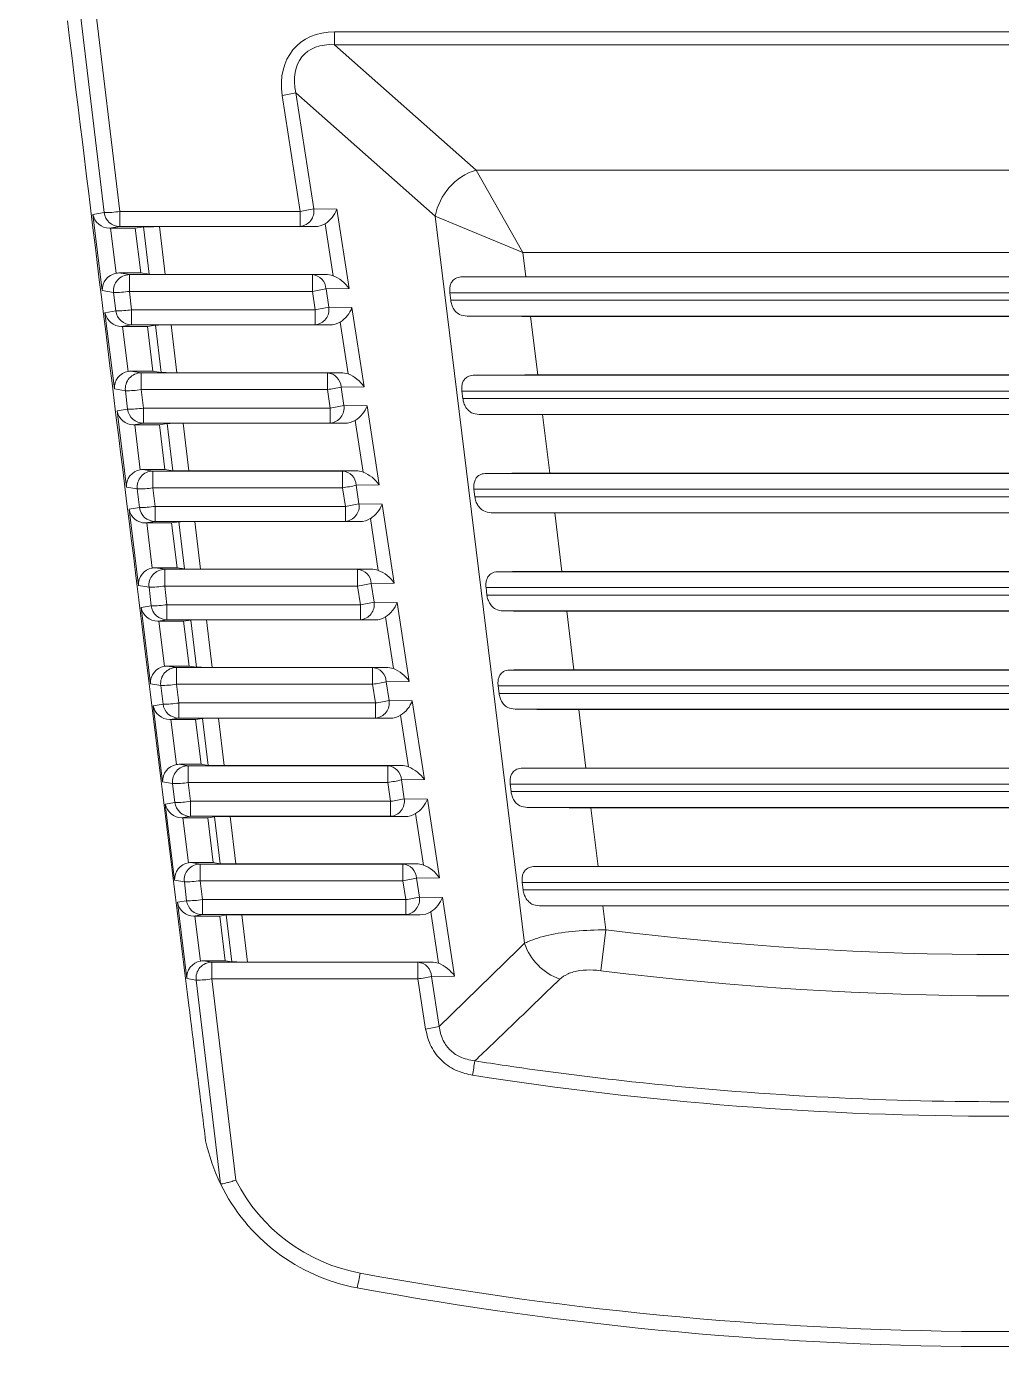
# Model space of a CAD drawing. Extents: x 12.1 to 108.7, y 1 to 80.4.
# Drawn here: x 101.853 to 102.468, y 27.559 to 28.391 of the extents above; entities that cross this region are included whole.
import ezdxf

# ---------------------------------------------------------------- set-up
doc = ezdxf.new("R2010")
doc.units = 0
doc.header["$MEASUREMENT"] = 0
doc.linetypes.add('SLD-Solid', pattern=[0])
doc.layers.add('OBJECT', color=7, linetype='CONTINUOUS')

msp = doc.modelspace()

# ---------------------------------------------------------------- linework, layer by layer
at = {"layer": 'OBJECT', "linetype": 'SLD-Solid', "lineweight": 15}
for p, q in [((101.85282, 28.6826), (101.90184, 28.27406)), ((101.91175, 28.27475), (101.8627, 28.68355)), ((102.04734, 28.38805), (102.88927, 28.38805)), ((102.04734, 28.38805), (102.04734, 28.37992)), ((102.88927, 28.37992), (102.04734, 28.37992)), ((102.13668, 28.30087), (102.04734, 28.37992)), ((102.01433, 28.34797), (102.02557, 28.27475)), ((102.03417, 28.27633), (102.02293, 28.34955)), ((102.02293, 28.34955), (102.11089, 28.27173)), ((102.13668, 28.30087), (102.79992, 28.30087)), ((102.16605, 28.24891), (102.13668, 28.30087)), ((101.89481, 28.27287), (101.90184, 28.27406)), ((101.90071, 28.2248), (101.89481, 28.27287)), ((101.91175, 28.27475), (102.02557, 28.27475)), ((101.91175, 28.27475), (101.91175, 28.26528)), ((102.02557, 28.27475), (102.02557, 28.26528)), ((102.03417, 28.27633), (102.04876, 28.27611)), ((102.04876, 28.27611), (102.05644, 28.22613)), ((102.11089, 28.27173), (102.16722, 27.81298)), ((102.11089, 28.27173), (102.16605, 28.24891)), ((101.91175, 28.26528), (101.90523, 28.26418)), ((101.90594, 28.26418), (101.90523, 28.26418)), ((101.90594, 28.26418), (101.92157, 28.26418)), ((101.90594, 28.26418), (101.90943, 28.23578)), ((102.02557, 28.26528), (101.91175, 28.26528)), ((101.92679, 28.26506), (101.92157, 28.26418)), ((101.92157, 28.26418), (101.92504, 28.23593)), ((101.93039, 28.23506), (101.92679, 28.26506)), ((102.03469, 28.26514), (101.93677, 28.26514)), ((101.93677, 28.26514), (101.94039, 28.23498)), ((102.03469, 28.26514), (102.02557, 28.26528)), ((102.04636, 28.23416), (102.04133, 28.26699)), ((102.16793, 28.23355), (102.16605, 28.24891)), ((102.77056, 28.24891), (102.16605, 28.24891)), ((101.92504, 28.23593), (101.91116, 28.23593)), ((101.91116, 28.23593), (101.9178, 28.23485)), ((101.9178, 28.23485), (101.9178, 28.22432)), ((101.9178, 28.23485), (102.03331, 28.23485)), ((101.92504, 28.23593), (101.93039, 28.23506)), ((101.94039, 28.23498), (102.04177, 28.23498)), ((102.03331, 28.23485), (102.04177, 28.23498)), ((102.03331, 28.22432), (102.03331, 28.23485)), ((102.12786, 28.23342), (102.80874, 28.23342)), ((102.76867, 28.23355), (102.16793, 28.23355)), ((101.90789, 28.22363), (101.90071, 28.2248)), ((101.90929, 28.21203), (101.90789, 28.22363)), ((102.03331, 28.22432), (101.9178, 28.22432)), ((101.9178, 28.22432), (101.9192, 28.21272)), ((102.03509, 28.21272), (102.03331, 28.22432)), ((102.05644, 28.22613), (102.04191, 28.22591)), ((102.04191, 28.22591), (102.04369, 28.2143)), ((102.12008, 28.22342), (102.12066, 28.21868)), ((102.81653, 28.22342), (102.12008, 28.22342)), ((101.90242, 28.21087), (101.90929, 28.21203)), ((101.9192, 28.21272), (102.03509, 28.21272)), ((101.9192, 28.21272), (101.9192, 28.20325)), ((102.03509, 28.20325), (102.03509, 28.21272)), ((102.04369, 28.2143), (102.05829, 28.21409)), ((102.05829, 28.21409), (102.06595, 28.16415)), ((102.12066, 28.21868), (102.81595, 28.21868)), ((101.90833, 28.1628), (101.90242, 28.21087)), ((101.9192, 28.20325), (101.91285, 28.20218)), ((102.03509, 28.20325), (101.9192, 28.20325)), ((101.93423, 28.20303), (101.92918, 28.20218)), ((101.93782, 28.17309), (101.93423, 28.20303)), ((102.04421, 28.20311), (101.94422, 28.20311)), ((101.94422, 28.20311), (101.94783, 28.17301)), ((102.04421, 28.20311), (102.03509, 28.20325)), ((102.05588, 28.17219), (102.05085, 28.20496)), ((102.8057, 28.20868), (102.1309, 28.20868)), ((102.171, 28.20855), (102.7656, 28.20855)), ((102.17554, 28.17155), (102.171, 28.20855)), ((101.91355, 28.20218), (101.91285, 28.20218)), ((101.91355, 28.20218), (101.92918, 28.20218)), ((101.91355, 28.20218), (101.91704, 28.17378)), ((101.92918, 28.20218), (101.93265, 28.17393)), ((101.93265, 28.17393), (101.91877, 28.17393)), ((101.91877, 28.17393), (101.92524, 28.17288)), ((101.92524, 28.17288), (101.92524, 28.16235)), ((101.92524, 28.17288), (102.04283, 28.17288)), ((101.93265, 28.17393), (101.93782, 28.17309)), ((101.94783, 28.17301), (102.05129, 28.17301)), ((102.04283, 28.17288), (102.05129, 28.17301)), ((102.04283, 28.16235), (102.04283, 28.17288)), ((102.13548, 28.17142), (102.80113, 28.17142)), ((102.76106, 28.17155), (102.17554, 28.17155)), ((101.91533, 28.16166), (101.90833, 28.1628)), ((101.91673, 28.15), (101.91533, 28.16166)), ((102.04283, 28.16235), (101.92524, 28.16235)), ((101.92524, 28.16235), (101.92664, 28.15069)), ((102.04461, 28.15069), (102.04283, 28.16235)), ((102.06595, 28.16415), (102.05142, 28.16394)), ((102.05142, 28.16394), (102.05321, 28.15228)), ((102.12769, 28.16142), (102.12827, 28.15668)), ((102.80892, 28.16142), (102.12769, 28.16142)), ((102.12827, 28.15668), (102.80833, 28.15668)), ((101.91004, 28.14887), (101.91673, 28.15)), ((101.91594, 28.1008), (101.91004, 28.14887)), ((101.92664, 28.15069), (102.04461, 28.15069)), ((101.92664, 28.15069), (101.92664, 28.14122)), ((102.04461, 28.14122), (102.04461, 28.15069)), ((102.05321, 28.15228), (102.06781, 28.15206)), ((102.06781, 28.15206), (102.07546, 28.10218)), ((102.79809, 28.14668), (102.13851, 28.14668)), ((102.17861, 28.14655), (102.75799, 28.14655)), ((102.18316, 28.10955), (102.17861, 28.14655)), ((101.92664, 28.14122), (101.92046, 28.14018)), ((101.92116, 28.14018), (101.92046, 28.14018)), ((101.92116, 28.14018), (101.93679, 28.14018)), ((101.92116, 28.14018), (101.92465, 28.11178)), ((102.04461, 28.14122), (101.92664, 28.14122)), ((101.94167, 28.141), (101.93679, 28.14018)), ((101.93679, 28.14018), (101.94026, 28.11193)), ((101.94526, 28.11112), (101.94167, 28.141)), ((102.05373, 28.14108), (101.95166, 28.14108)), ((101.95166, 28.14108), (101.95527, 28.11104)), ((102.05373, 28.14108), (102.04461, 28.14122)), ((102.06539, 28.11022), (102.06037, 28.14293)), ((101.94026, 28.11193), (101.92638, 28.11193)), ((101.92638, 28.11193), (101.93268, 28.11091)), ((101.94026, 28.11193), (101.94526, 28.11112)), ((101.93268, 28.11091), (101.93268, 28.10038)), ((101.93268, 28.11091), (102.05234, 28.11091)), ((101.95527, 28.11104), (102.0608, 28.11104)), ((102.05234, 28.11091), (102.0608, 28.11104)), ((102.05234, 28.10038), (102.05234, 28.11091)), ((102.14309, 28.10942), (102.79351, 28.10942)), ((102.75345, 28.10955), (102.18316, 28.10955)), ((101.92277, 28.09969), (101.91594, 28.1008)), ((101.92417, 28.08798), (101.92277, 28.09969)), ((102.05234, 28.10038), (101.93268, 28.10038)), ((101.93268, 28.10038), (101.93408, 28.08866)), ((102.05414, 28.08866), (102.05234, 28.10038)), ((102.07546, 28.10218), (102.06093, 28.10196)), ((102.06093, 28.10196), (102.06273, 28.09025)), ((102.1353, 28.09942), (102.13588, 28.09468)), ((102.8013, 28.09942), (102.1353, 28.09942)), ((102.13588, 28.09468), (102.80072, 28.09468)), ((101.91765, 28.08687), (101.92417, 28.08798)), ((101.92355, 28.0388), (101.91765, 28.08687)), ((101.93408, 28.08866), (102.05414, 28.08866)), ((101.93408, 28.08866), (101.93408, 28.07919)), ((102.05414, 28.07919), (102.05414, 28.08866)), ((102.06273, 28.09025), (102.07733, 28.09003)), ((102.07733, 28.09003), (102.08497, 28.04021)), ((101.93408, 28.07919), (101.92807, 28.07818)), ((101.92878, 28.07818), (101.92807, 28.07818)), ((101.92878, 28.07818), (101.9444, 28.07818)), ((101.92878, 28.07818), (101.93226, 28.04978)), ((102.05414, 28.07919), (101.93408, 28.07919)), ((101.94912, 28.07897), (101.9444, 28.07818)), ((101.9444, 28.07818), (101.94787, 28.04993)), ((101.9527, 28.04915), (101.94912, 28.07897)), ((102.06325, 28.07906), (101.9591, 28.07906)), ((101.9591, 28.07906), (101.9627, 28.04906)), ((102.06325, 28.07906), (102.05414, 28.07919)), ((102.0749, 28.04825), (102.06989, 28.08091)), ((102.79048, 28.08468), (102.14613, 28.08468)), ((102.18623, 28.08455), (102.75038, 28.08455)), ((102.19077, 28.04755), (102.18623, 28.08455)), ((101.94787, 28.04993), (101.934, 28.04993)), ((101.934, 28.04993), (101.94011, 28.04894)), ((101.94011, 28.04894), (101.94011, 28.03841)), ((101.94011, 28.04894), (102.06185, 28.04894)), ((101.94787, 28.04993), (101.9527, 28.04915)), ((101.9627, 28.04906), (102.07031, 28.04906)), ((102.06185, 28.04894), (102.07031, 28.04906)), ((102.06185, 28.03841), (102.06185, 28.04894)), ((102.1507, 28.04742), (102.7859, 28.04742)), ((102.74583, 28.04755), (102.19077, 28.04755)), ((101.9302, 28.03772), (101.92355, 28.0388)), ((101.93161, 28.02595), (101.9302, 28.03772)), ((102.06185, 28.03841), (101.94011, 28.03841)), ((101.94011, 28.03841), (101.94153, 28.02664)), ((102.06366, 28.02664), (102.06185, 28.03841)), ((102.08497, 28.04021), (102.07045, 28.03999)), ((102.07045, 28.03999), (102.07225, 28.02822)), ((102.14291, 28.03742), (102.1435, 28.03268)), ((102.79369, 28.03742), (102.14291, 28.03742)), ((102.07225, 28.02822), (102.08685, 28.028)), ((102.1435, 28.03268), (102.79311, 28.03268)), ((101.92526, 28.02487), (101.93161, 28.02595)), ((101.93116, 27.9768), (101.92526, 28.02487)), ((101.94153, 28.02664), (102.06366, 28.02664)), ((101.94153, 28.02664), (101.94153, 28.01716)), ((102.06366, 28.01716), (102.06366, 28.02664)), ((102.08685, 28.028), (102.09449, 27.97824)), ((102.78286, 28.02268), (102.15374, 28.02268)), ((102.19384, 28.02255), (102.74276, 28.02255)), ((102.19838, 27.98555), (102.19384, 28.02255)), ((101.94153, 28.01716), (101.93568, 28.01618)), ((101.93639, 28.01618), (101.93568, 28.01618)), ((101.93639, 28.01618), (101.95202, 28.01618)), ((101.93639, 28.01618), (101.93988, 27.98778)), ((102.06366, 28.01716), (101.94153, 28.01716)), ((101.95656, 28.01695), (101.95202, 28.01618)), ((101.95202, 28.01618), (101.95549, 27.98793)), ((101.96013, 27.98717), (101.95656, 28.01695)), ((102.07277, 28.01703), (101.96655, 28.01703)), ((101.96655, 28.01703), (101.97014, 27.98709)), ((102.07277, 28.01703), (102.06366, 28.01716)), ((102.08441, 27.98628), (102.07941, 28.01888)), ((101.95549, 27.98793), (101.94161, 27.98793)), ((101.94161, 27.98793), (101.94755, 27.98697)), ((101.94755, 27.98697), (101.94755, 27.97644)), ((101.94755, 27.98697), (102.07136, 27.98697)), ((101.95549, 27.98793), (101.96013, 27.98717)), ((101.97014, 27.98709), (102.07982, 27.98709)), ((102.07136, 27.98697), (102.07982, 27.98709)), ((102.07136, 27.97644), (102.07136, 27.98697)), ((102.09449, 27.97824), (102.07996, 27.97802)), ((102.15831, 27.98542), (102.77829, 27.98542)), ((102.73822, 27.98555), (102.19838, 27.98555)), ((101.93764, 27.97575), (101.93116, 27.9768)), ((101.93906, 27.96392), (101.93764, 27.97575)), ((102.07136, 27.97644), (101.94755, 27.97644)), ((101.94755, 27.97644), (101.94897, 27.96461)), ((102.07318, 27.96461), (102.07136, 27.97644)), ((102.07996, 27.97802), (102.08177, 27.96619)), ((102.15053, 27.97542), (102.15111, 27.97068)), ((102.78608, 27.97542), (102.15053, 27.97542)), ((102.15111, 27.97068), (102.7855, 27.97068)), ((101.93287, 27.96287), (101.93906, 27.96392)), ((101.93878, 27.9148), (101.93287, 27.96287)), ((101.94897, 27.96461), (102.07318, 27.96461)), ((101.94897, 27.96461), (101.94897, 27.95514)), ((102.07318, 27.95514), (102.07318, 27.96461)), ((102.08177, 27.96619), (102.09637, 27.96597)), ((102.09637, 27.96597), (102.104, 27.91627)), ((101.94897, 27.95514), (101.9433, 27.95418)), ((101.944, 27.95418), (101.9433, 27.95418)), ((101.944, 27.95418), (101.95963, 27.95418)), ((101.944, 27.95418), (101.94749, 27.92578)), ((102.07318, 27.95514), (101.94897, 27.95514)), ((101.964, 27.95492), (101.95963, 27.95418)), ((101.95963, 27.95418), (101.9631, 27.92593)), ((101.96757, 27.9252), (101.964, 27.95492)), ((102.0823, 27.955), (101.97399, 27.955)), ((101.97399, 27.955), (101.97757, 27.92512)), ((102.0823, 27.955), (102.07318, 27.95514)), ((102.09393, 27.92431), (102.08893, 27.95685)), ((102.77525, 27.96068), (102.16135, 27.96068)), ((102.20145, 27.96055), (102.73515, 27.96055)), ((102.20599, 27.92355), (102.20145, 27.96055)), ((101.9631, 27.92593), (101.94922, 27.92593)), ((101.94922, 27.92593), (101.95499, 27.92499)), ((101.95499, 27.92499), (101.95499, 27.91447)), ((101.95499, 27.92499), (102.08088, 27.92499)), ((101.9631, 27.92593), (101.96757, 27.9252)), ((101.97757, 27.92512), (102.08934, 27.92512)), ((102.08088, 27.92499), (102.08934, 27.92512)), ((102.08088, 27.91447), (102.08088, 27.92499)), ((102.16593, 27.92342), (102.77068, 27.92342)), ((102.73061, 27.92355), (102.20599, 27.92355)), ((101.94507, 27.91378), (101.93878, 27.9148)), ((101.9465, 27.90189), (101.94507, 27.91378)), ((102.08088, 27.91447), (101.95499, 27.91447)), ((101.95499, 27.91447), (101.95641, 27.90258)), ((102.0827, 27.90258), (102.08088, 27.91447)), ((102.104, 27.91627), (102.08947, 27.91605)), ((102.08947, 27.91605), (102.0913, 27.90416)), ((102.15814, 27.91342), (102.15872, 27.90868)), ((102.77847, 27.91342), (102.15814, 27.91342)), ((102.0913, 27.90416), (102.10589, 27.90394)), ((102.10589, 27.90394), (102.11351, 27.8543)), ((102.15872, 27.90868), (102.77788, 27.90868)), ((101.94049, 27.90087), (101.9465, 27.90189)), ((101.94639, 27.8528), (101.94049, 27.90087)), ((101.95641, 27.90258), (102.0827, 27.90258)), ((101.95641, 27.90258), (101.95641, 27.89311)), ((102.0827, 27.89311), (102.0827, 27.90258)), ((102.10344, 27.86234), (102.09845, 27.89482)), ((102.76764, 27.89868), (102.16896, 27.89868)), ((102.20906, 27.89855), (102.72754, 27.89855)), ((102.21361, 27.86155), (102.20906, 27.89855)), ((101.95641, 27.89311), (101.95091, 27.89218)), ((101.95162, 27.89218), (101.95091, 27.89218)), ((101.95162, 27.89218), (101.96724, 27.89218)), ((101.95162, 27.89218), (101.9551, 27.86378)), ((102.0827, 27.89311), (101.95641, 27.89311)), ((101.97145, 27.89289), (101.96724, 27.89218)), ((101.96724, 27.89218), (101.97071, 27.86393)), ((101.97501, 27.86323), (101.97145, 27.89289)), ((102.09182, 27.89297), (101.98143, 27.89297)), ((101.98143, 27.89297), (101.98501, 27.86315)), ((102.09182, 27.89297), (102.0827, 27.89311)), ((101.97071, 27.86393), (101.95684, 27.86393)), ((101.95684, 27.86393), (101.96242, 27.86302)), ((101.96242, 27.86302), (101.96242, 27.8525)), ((101.96242, 27.86302), (102.09039, 27.86302)), ((101.97071, 27.86393), (101.97501, 27.86323)), ((101.98501, 27.86315), (102.09885, 27.86315)), ((102.09039, 27.86302), (102.09885, 27.86315)), ((102.09039, 27.8525), (102.09039, 27.86302)), ((102.723, 27.86155), (102.21361, 27.86155)), ((102.11351, 27.8543), (102.09898, 27.85408)), ((102.09898, 27.85408), (102.10082, 27.84213)), ((102.17354, 27.86142), (102.76306, 27.86142)), ((101.95251, 27.85181), (101.94639, 27.8528)), ((101.95394, 27.83986), (101.95251, 27.85181)), ((102.09039, 27.8525), (101.96242, 27.8525)), ((101.96242, 27.8525), (101.96386, 27.84055)), ((102.09222, 27.84055), (102.09039, 27.8525)), ((102.16575, 27.85142), (102.16633, 27.84668)), ((102.77085, 27.85142), (102.16575, 27.85142)), ((102.16633, 27.84668), (102.77027, 27.84668)), ((101.9481, 27.83887), (101.95394, 27.83986)), ((101.954, 27.7908), (101.9481, 27.83887)), ((101.96386, 27.84055), (102.09222, 27.84055)), ((101.96386, 27.84055), (101.96386, 27.83108)), ((102.09222, 27.83108), (102.09222, 27.84055)), ((102.10082, 27.84213), (102.11541, 27.84191)), ((102.11541, 27.84191), (102.12303, 27.79233)), ((102.76003, 27.83668), (102.17658, 27.83668)), ((102.21668, 27.83655), (102.71993, 27.83655)), ((102.21852, 27.82151), (102.21668, 27.83655)), ((101.96386, 27.83108), (101.95852, 27.83018)), ((101.95923, 27.83018), (101.95852, 27.83018)), ((101.95923, 27.83018), (101.97485, 27.83018)), ((101.95923, 27.83018), (101.96272, 27.80178)), ((102.09222, 27.83108), (101.96386, 27.83108)), ((101.97889, 27.83086), (101.97485, 27.83018)), ((101.97485, 27.83018), (101.97832, 27.80193)), ((101.98244, 27.80126), (101.97889, 27.83086)), ((102.10134, 27.83094), (101.98888, 27.83094)), ((101.98888, 27.83094), (101.99245, 27.80118)), ((102.10134, 27.83094), (102.09222, 27.83108)), ((102.11295, 27.80036), (102.10798, 27.83279)), ((102.21528, 27.79573), (102.21852, 27.82151)), ((101.97832, 27.80193), (101.96445, 27.80193)), ((101.96445, 27.80193), (101.96986, 27.80105)), ((101.96986, 27.80105), (102.0999, 27.80105)), ((101.96986, 27.80105), (101.96986, 27.79052)), ((101.97832, 27.80193), (101.98244, 27.80126)), ((101.99245, 27.80118), (102.10836, 27.80118)), ((102.0999, 27.80105), (102.10836, 27.80118)), ((102.0999, 27.80105), (102.0999, 27.79052)), ((101.95995, 27.78983), (101.954, 27.7908)), ((101.95995, 27.78983), (101.97539, 27.66115)), ((101.9851, 27.66354), (101.96986, 27.79052)), ((102.0999, 27.79052), (101.96986, 27.79052)), ((102.0999, 27.79052), (102.10475, 27.75892)), ((102.12303, 27.79233), (102.1085, 27.79211)), ((102.11335, 27.7605), (102.1085, 27.79211))]:
    msp.add_line(p, q, dxfattribs=at)
for centre, radius, start, end in [((101.99809, 28.4603), 0.1135, 278.22632, 282.63949), ((102.14774, 28.26511), 0.03744, 107.18401, 169.81599), ((101.90309, 28.32776), 0.05372, 268.67402, 279.28719), ((101.91176, 28.27528), 0.01, 186.97559, 269.93806), ((102.00933, 28.38708), 0.1135, 278.22632, 282.63949), ((102.02468, 28.27484), 0.0096, 275.31376, 8.95346), ((101.91782, 28.22485), 0.01, 90.0777, 186.98989), ((102.03263, 28.2256), 0.00928, 1.91625, 85.80725), ((101.90914, 28.27734), 0.05372, 268.67402, 279.28719), ((102.01707, 28.33666), 0.1135, 278.22632, 282.63949), ((101.91053, 28.26573), 0.05372, 268.67402, 279.28719), ((101.91921, 28.21325), 0.01, 186.97559, 269.93806), ((102.01885, 28.32506), 0.1135, 278.22632, 282.63949), ((102.0342, 28.21281), 0.0096, 275.31376, 8.95346), ((101.92525, 28.16288), 0.01, 90.0777, 186.98989), ((102.04215, 28.16363), 0.00928, 1.91625, 85.80725), ((101.91657, 28.21536), 0.05372, 268.67402, 279.28719), ((102.02659, 28.27469), 0.1135, 278.22632, 282.63949), ((101.91797, 28.20371), 0.05372, 268.67402, 279.28719), ((101.92665, 28.15122), 0.01, 186.97559, 269.93806), ((102.02837, 28.26303), 0.1135, 278.22632, 282.63949), ((102.04373, 28.15078), 0.0096, 275.31376, 8.95346), ((101.93269, 28.10091), 0.01, 90.0777, 186.98989), ((102.05166, 28.10165), 0.00928, 1.91625, 85.80725), ((101.92401, 28.15339), 0.05372, 268.67402, 279.28719), ((102.0361, 28.21271), 0.1135, 278.22632, 282.63949), ((101.92541, 28.14168), 0.05372, 268.67402, 279.28719), ((101.93409, 28.08919), 0.01, 186.97559, 269.93806), ((102.0379, 28.201), 0.1135, 278.22632, 282.63949), ((102.05325, 28.08875), 0.0096, 275.31376, 8.95346), ((101.94013, 28.03894), 0.01, 90.0777, 186.98989), ((102.06117, 28.03968), 0.00928, 1.91625, 85.80725), ((101.93145, 28.09142), 0.05372, 268.67402, 279.28719), ((102.04561, 28.15074), 0.1135, 278.22632, 282.63949), ((102.04742, 28.13897), 0.1135, 278.22632, 282.63949), ((102.06277, 28.02672), 0.0096, 275.31376, 8.95346), ((101.93286, 28.07965), 0.05372, 268.67402, 279.28719), ((101.94154, 28.02716), 0.01, 186.97559, 269.93806), ((101.94756, 27.97697), 0.01, 90.0777, 186.98989), ((102.07068, 27.97771), 0.00928, 1.91625, 85.80725), ((101.93888, 28.02945), 0.05372, 268.67402, 279.28719), ((102.05512, 28.08877), 0.1135, 278.22632, 282.63949), ((101.9403, 28.01762), 0.05372, 268.67402, 279.28719), ((101.94898, 27.96513), 0.01, 186.97559, 269.93806), ((102.05694, 28.07694), 0.1135, 278.22632, 282.63949), ((102.07229, 27.9647), 0.0096, 275.31376, 8.95346), ((101.955, 27.91499), 0.01, 90.0777, 186.98989), ((102.0802, 27.91574), 0.00928, 1.91625, 85.80725), ((101.94632, 27.96748), 0.05372, 268.67402, 279.28719), ((102.06464, 28.0268), 0.1135, 278.22632, 282.63949), ((102.06646, 28.01491), 0.1135, 278.22632, 282.63949), ((102.08181, 27.90267), 0.0096, 275.31376, 8.95346), ((101.94774, 27.95559), 0.05372, 268.67402, 279.28719), ((101.95642, 27.9031), 0.01, 186.97559, 269.93806), ((101.96244, 27.85302), 0.01, 90.0777, 186.98989), ((102.08971, 27.85377), 0.00928, 1.91625, 85.80725), ((102.07415, 27.96483), 0.1135, 278.22632, 282.63949), ((101.95375, 27.90551), 0.05372, 268.67402, 279.28719), ((101.95519, 27.89356), 0.05372, 268.67402, 279.28719), ((101.96387, 27.84107), 0.01, 186.97559, 269.93806), ((102.07598, 27.95288), 0.1135, 278.22632, 282.63949), ((102.09133, 27.84064), 0.0096, 275.31376, 8.95346), ((102.4683, 29.80855), 2.00268, 262.8353, 277.1647), ((102.20136, 27.82437), 0.036, 198.4601, 250.67306), ((101.96987, 27.79105), 0.01, 90.0777, 186.98989), ((102.09922, 27.7918), 0.00928, 1.91625, 85.80725), ((102.4683, 29.80855), 2.02866, 262.8353, 277.1647), ((101.96119, 27.84354), 0.05372, 268.67402, 279.28719), ((102.08366, 27.90286), 0.1135, 278.22632, 282.63949), ((102.08851, 27.87126), 0.1135, 278.22632, 282.63949), ((101.39577, 27.84612), 0.74779, 351.04415, 351.74763), ((102.08329, 27.71364), 0.12, 192.10705, 205.92184), ((102.08329, 27.71311), 0.11, 206.78627, 259.58626), ((102.08329, 27.71364), 0.12, 205.92184, 259.58626), ((101.82316, 27.64675), 0.24386, 347.89635, 350.12429), ((102.4683, 29.80803), 2.24, 259.58626, 280.41374), ((102.4683, 29.80855), 2.25, 259.58626, 280.41374)]:
    msp.add_arc(centre, radius, start, end, dxfattribs=at)
for centre, major_axis, ratio, start_param, end_param in [((102.06203, 28.34041), (0.03951, -0.03792), 0.729911, 2.491467, 3.902993), ((102.06203, 28.34094), (0.03434, -0.03241), 0.634863, 2.486313, 3.897839), ((101.90472, 28.27409), (0.00821, -0.00613), 0.948914, 3.930724, 5.379061), ((102.04017, 28.27506), (0.00769, 0.00883), 0.591833, 4.240523, 5.294934), ((101.93685, 28.26505), (0.01007, 0), 0.00868, 1.578121, 3.090203), ((102.03433, 28.27515), (0.01153, -0.0012), 0.861198, 4.83308, 5.450813), ((101.91063, 28.22601), (0.00734, 0.00707), 0.946913, 0.952763, 2.471199), ((101.91116, 28.22593), (-0.00989, 0.0016), 0.998514, 4.873219, 5.047119), ((101.94045, 28.23507), (0.01007, 0), 0.008673, 3.195065, 4.707147), ((102.04203, 28.22498), (0.01154, -0.00087), 0.862782, 1.251345, 1.657606), ((102.04784, 28.22507), (0.00979, -0.00828), 0.557988, 1.093963, 2.148375), ((102.168, 28.23303), (0.06045, 0), 0.008662, 1.57186, 2.29679), ((102.04969, 28.21303), (0.00769, 0.00883), 0.591833, 4.240523, 5.294934), ((101.91233, 28.21209), (0.00821, -0.00613), 0.948914, 3.930724, 5.379061), ((101.94429, 28.20303), (0.01007, 0), 0.00868, 1.578121, 3.090203), ((102.04385, 28.21312), (0.01153, -0.0012), 0.861198, 4.83308, 5.450813), ((102.17094, 28.20908), (0.06045, 0), 0.008662, 3.988522, 4.713453), ((101.91824, 28.16401), (0.00734, 0.00707), 0.946913, 0.952763, 2.471199), ((101.91878, 28.16393), (-0.00989, 0.0016), 0.998514, 4.873219, 5.047119), ((101.94788, 28.17309), (0.01007, 0), 0.008673, 3.195065, 4.707147), ((102.05154, 28.16301), (0.01154, -0.00087), 0.862782, 1.251345, 1.657606), ((102.05735, 28.1631), (0.00979, -0.00828), 0.557988, 1.093963, 2.148375), ((102.17561, 28.17103), (0.06045, 0), 0.008662, 1.57186, 2.29679), ((101.91995, 28.15009), (0.00821, -0.00613), 0.948914, 3.930724, 5.379061), ((102.05921, 28.151), (0.00769, 0.00883), 0.591833, 4.240523, 5.294934), ((102.17855, 28.14708), (0.06045, 0), 0.008662, 3.988522, 4.713453), ((101.95173, 28.141), (0.01007, 0), 0.00868, 1.578121, 3.090203), ((102.05337, 28.15109), (0.01153, -0.0012), 0.861198, 4.83308, 5.450813), ((101.92585, 28.10201), (0.00734, 0.00707), 0.946913, 0.952763, 2.471199), ((101.92639, 28.10193), (-0.00989, 0.0016), 0.998514, 4.873219, 5.047119), ((101.95532, 28.11112), (0.01007, 0), 0.008673, 3.195065, 4.707147), ((102.06106, 28.10104), (0.01154, -0.00087), 0.862782, 1.251345, 1.657606), ((102.06687, 28.10113), (0.00979, -0.00828), 0.557988, 1.093963, 2.148375), ((102.18322, 28.10903), (0.06045, 0), 0.008662, 1.57186, 2.29679), ((101.92756, 28.08809), (0.00821, -0.00613), 0.948914, 3.930724, 5.379061), ((102.06873, 28.08897), (0.00769, 0.00883), 0.591833, 4.240523, 5.294934), ((101.95918, 28.07897), (0.01007, 0), 0.00868, 1.578121, 3.090203), ((102.06289, 28.08906), (0.01153, -0.0012), 0.861198, 4.83308, 5.450813), ((102.18616, 28.08508), (0.06045, 0), 0.008662, 3.988522, 4.713453), ((101.93346, 28.04001), (0.00734, 0.00707), 0.946913, 0.952763, 2.471199), ((101.934, 28.03993), (-0.00989, 0.0016), 0.998514, 4.873219, 5.047119), ((101.96275, 28.04915), (0.01007, 0), 0.008673, 3.195065, 4.707147), ((102.07057, 28.03907), (0.01154, -0.00087), 0.862782, 1.251345, 1.657606), ((102.07638, 28.03916), (0.00979, -0.00828), 0.557988, 1.093963, 2.148375), ((102.19083, 28.04703), (0.06045, 0), 0.008662, 1.57186, 2.29679), ((101.93517, 28.02609), (0.00821, -0.00613), 0.948914, 3.930724, 5.379061), ((102.07825, 28.02695), (0.00769, 0.00883), 0.591833, 4.240523, 5.294934), ((102.19377, 28.02308), (0.06045, 0), 0.008662, 3.988522, 4.713453), ((101.96662, 28.01694), (0.01007, 0), 0.00868, 1.578121, 3.090203), ((102.07242, 28.02703), (0.01153, -0.0012), 0.861198, 4.83308, 5.450813), ((101.94108, 27.97801), (0.00734, 0.00707), 0.946913, 0.952763, 2.471199), ((101.94161, 27.97793), (-0.00989, 0.0016), 0.998514, 4.873219, 5.047119), ((101.97019, 27.98718), (0.01007, 0), 0.008673, 3.195065, 4.707147), ((102.08008, 27.9771), (0.01154, -0.00087), 0.862782, 1.251345, 1.657606), ((102.08589, 27.97718), (0.00979, -0.00828), 0.557988, 1.093963, 2.148375), ((102.19845, 27.98503), (0.06045, 0), 0.008662, 1.57186, 2.29679), ((101.94279, 27.96409), (0.00821, -0.00613), 0.948914, 3.930724, 5.379061), ((102.08777, 27.96492), (0.00769, 0.00883), 0.591833, 4.240523, 5.294934), ((101.97406, 27.95491), (0.01007, 0), 0.00868, 1.578121, 3.090203), ((102.08194, 27.965), (0.01153, -0.0012), 0.861198, 4.83308, 5.450813), ((102.20139, 27.96108), (0.06045, 0), 0.008662, 3.988522, 4.713453), ((101.94869, 27.91601), (0.00734, 0.00707), 0.946913, 0.952763, 2.471199), ((101.94923, 27.91593), (-0.00989, 0.0016), 0.998514, 4.873219, 5.047119), ((101.97763, 27.92521), (0.01007, 0), 0.008673, 3.195065, 4.707147), ((102.08959, 27.91513), (0.01154, -0.00087), 0.862782, 1.251345, 1.657606), ((102.0954, 27.91521), (0.00979, -0.00828), 0.557988, 1.093963, 2.148375), ((102.20606, 27.92303), (0.06045, 0), 0.008662, 1.57186, 2.29679), ((102.0973, 27.90289), (0.00769, 0.00883), 0.591833, 4.240523, 5.294934), ((101.9504, 27.90209), (0.00821, -0.00613), 0.948914, 3.930724, 5.379061), ((102.09146, 27.90298), (0.01153, -0.0012), 0.861198, 4.83308, 5.450813), ((102.209, 27.89908), (0.06045, 0), 0.008662, 3.988522, 4.713453), ((101.98151, 27.89288), (0.01007, 0), 0.00868, 1.578121, 3.090203), ((101.9563, 27.85401), (0.00734, 0.00707), 0.946913, 0.952763, 2.471199), ((101.95684, 27.85393), (-0.00989, 0.0016), 0.998514, 4.873219, 5.047119), ((101.98506, 27.86324), (0.01007, 0), 0.008673, 3.195065, 4.707147), ((102.09911, 27.85315), (0.01154, -0.00087), 0.862782, 1.251345, 1.657606), ((102.10492, 27.85324), (0.00979, -0.00828), 0.557988, 1.093963, 2.148375), ((102.21367, 27.86103), (0.06045, 0), 0.008662, 1.57186, 2.29679), ((101.95801, 27.84009), (0.00821, -0.00613), 0.948914, 3.930724, 5.379061), ((102.10682, 27.84086), (0.00769, 0.00883), 0.591833, 4.240523, 5.294934), ((102.21661, 27.83708), (0.06045, 0), 0.008662, 3.988522, 4.713453), ((101.98895, 27.83085), (0.01007, 0), 0.00868, 1.578121, 3.090203), ((102.10098, 27.84095), (0.01153, -0.0012), 0.861198, 4.83308, 5.450813), ((101.96391, 27.79201), (0.00734, 0.00707), 0.946913, 0.952763, 2.471199), ((101.96445, 27.79193), (-0.00989, 0.0016), 0.998514, 4.873219, 5.047119), ((101.9925, 27.80127), (0.01007, 0), 0.008673, 3.195065, 4.707147), ((102.10862, 27.79118), (0.01154, -0.00087), 0.862782, 1.251345, 1.657606), ((102.11443, 27.79127), (0.00979, -0.00828), 0.557988, 1.093963, 2.148375), ((102.4683, 29.87419), (0, 2.17033), 0.999535, 2.987078, 3.296107)]:
    msp.add_ellipse(centre, major_axis=major_axis, ratio=ratio, start_param=start_param, end_param=end_param, dxfattribs=at)
for points, knots in [([(101.96596, 27.68847), (101.96526, 27.69416), (101.96174, 27.72258), (101.94696, 27.84198), (101.91854, 28.07176), (101.89304, 28.27883), (101.87874, 28.39491)], [0, 0, 0, 0, 0.024148, 0.120739, 0.507103, 1, 1, 1, 1]), ([(102.12008, 28.22342), (102.12002, 28.22434), (102.1199, 28.22616), (102.12043, 28.22868), (102.12159, 28.23093), (102.12375, 28.23278), (102.12607, 28.23337), (102.12761, 28.23341), (102.12786, 28.23342)], [0, 0, 0, 0, 0.1503569, 0.3007051, 0.4522297, 0.6589771, 0.9428575, 1, 1, 1, 1]), ([(102.1309, 28.20868), (102.12928, 28.20887), (102.12657, 28.20919), (102.12358, 28.21157), (102.12181, 28.21428), (102.12095, 28.21677), (102.12073, 28.21823), (102.12066, 28.21868)], [0, 0, 0, 0, 0.3459358, 0.5774807, 0.767317, 0.928004, 1, 1, 1, 1]), ([(102.12769, 28.16142), (102.12763, 28.16234), (102.12751, 28.16416), (102.12805, 28.16668), (102.1292, 28.16893), (102.13136, 28.17078), (102.13368, 28.17137), (102.13522, 28.17141), (102.13548, 28.17142)], [0, 0, 0, 0, 0.150357, 0.300705, 0.45223, 0.658977, 0.942857, 1, 1, 1, 1]), ([(102.13851, 28.14668), (102.13689, 28.14687), (102.13418, 28.14719), (102.1312, 28.14957), (102.12943, 28.15228), (102.12856, 28.15477), (102.12834, 28.15623), (102.12827, 28.15668)], [0, 0, 0, 0, 0.345936, 0.577481, 0.767317, 0.928004, 1, 1, 1, 1]), ([(102.1353, 28.09942), (102.13524, 28.10034), (102.13512, 28.10216), (102.13566, 28.10468), (102.13681, 28.10693), (102.13897, 28.10878), (102.14129, 28.10937), (102.14283, 28.10941), (102.14309, 28.10942)], [0, 0, 0, 0, 0.150357, 0.300705, 0.45223, 0.658977, 0.942857, 1, 1, 1, 1]), ([(102.14613, 28.08468), (102.1445, 28.08487), (102.1418, 28.08519), (102.13881, 28.08757), (102.13704, 28.09028), (102.13617, 28.09277), (102.13595, 28.09423), (102.13588, 28.09468)], [0, 0, 0, 0, 0.345936, 0.577481, 0.767317, 0.928004, 1, 1, 1, 1]), ([(102.14291, 28.03742), (102.14285, 28.03834), (102.14273, 28.04016), (102.14327, 28.04268), (102.14443, 28.04493), (102.14659, 28.04678), (102.14891, 28.04737), (102.15044, 28.04741), (102.1507, 28.04742)], [0, 0, 0, 0, 0.150357, 0.300705, 0.45223, 0.658977, 0.942857, 1, 1, 1, 1]), ([(102.15374, 28.02268), (102.15212, 28.02287), (102.14941, 28.02319), (102.14642, 28.02557), (102.14465, 28.02828), (102.14379, 28.03077), (102.14356, 28.03223), (102.1435, 28.03268)], [0, 0, 0, 0, 0.345936, 0.577481, 0.767317, 0.928004, 1, 1, 1, 1]), ([(102.15053, 27.97542), (102.15047, 27.97634), (102.15035, 27.97816), (102.15089, 27.98068), (102.15204, 27.98293), (102.1542, 27.98478), (102.15652, 27.98537), (102.15806, 27.98541), (102.15831, 27.98542)], [0, 0, 0, 0, 0.1503569, 0.3007051, 0.4522297, 0.6589771, 0.9428575, 1, 1, 1, 1]), ([(102.16135, 27.96068), (102.15973, 27.96087), (102.15702, 27.96119), (102.15403, 27.96357), (102.15226, 27.96628), (102.1514, 27.96877), (102.15118, 27.97023), (102.15111, 27.97068)], [0, 0, 0, 0, 0.345936, 0.577481, 0.767317, 0.928004, 1, 1, 1, 1]), ([(102.15814, 27.91342), (102.15808, 27.91434), (102.15796, 27.91616), (102.1585, 27.91868), (102.15965, 27.92093), (102.16181, 27.92278), (102.16413, 27.92337), (102.16567, 27.92341), (102.16593, 27.92342)], [0, 0, 0, 0, 0.150357, 0.300705, 0.45223, 0.658977, 0.942857, 1, 1, 1, 1]), ([(102.16896, 27.89868), (102.16734, 27.89887), (102.16463, 27.89919), (102.16165, 27.90157), (102.15988, 27.90428), (102.15901, 27.90677), (102.15879, 27.90823), (102.15872, 27.90868)], [0, 0, 0, 0, 0.345936, 0.577481, 0.767317, 0.928004, 1, 1, 1, 1]), ([(102.16575, 27.85142), (102.16569, 27.85234), (102.16557, 27.85416), (102.16611, 27.85668), (102.16726, 27.85893), (102.16942, 27.86078), (102.17174, 27.86137), (102.17328, 27.86141), (102.17354, 27.86142)], [0, 0, 0, 0, 0.1503569, 0.3007051, 0.4522297, 0.6589771, 0.9428575, 1, 1, 1, 1]), ([(102.17658, 27.83668), (102.17496, 27.83687), (102.17225, 27.83719), (102.16926, 27.83957), (102.16749, 27.84228), (102.16663, 27.84477), (102.1664, 27.84623), (102.16633, 27.84668)], [0, 0, 0, 0, 0.3459358, 0.5774807, 0.767317, 0.928004, 1, 1, 1, 1]), ([(102.21852, 27.82151), (102.21205, 27.82136), (102.19909, 27.82106), (102.18192, 27.81837), (102.17196, 27.81535), (102.16803, 27.81338), (102.16722, 27.81298)], [0, 0, 0, 0, 0.307398, 0.614924, 0.920647, 1, 1, 1, 1]), ([(102.18945, 27.79041), (102.19102, 27.7916), (102.19415, 27.79401), (102.20179, 27.79596), (102.2092, 27.79635), (102.2137, 27.79589), (102.21528, 27.79573)], [0, 0, 0, 0, 0.288932, 0.578767, 0.851943, 1, 1, 1, 1]), ([(102.13582, 27.73879), (102.14339, 27.74602), (102.1613, 27.76311), (102.17915, 27.78041), (102.18945, 27.79041)], [0, 0, 0, 0, 0.4226627, 1, 1, 1, 1]), ([(102.10475, 27.75892), (102.10569, 27.75511), (102.10757, 27.74749), (102.11494, 27.73822), (102.12426, 27.73205), (102.13119, 27.73046), (102.13444, 27.72971)], [0, 0, 0, 0, 0.261879, 0.524407, 0.77642, 1, 1, 1, 1]), ([(102.13582, 27.73879), (102.13251, 27.73943), (102.12664, 27.74057), (102.11962, 27.74575), (102.11491, 27.75242), (102.11388, 27.75775), (102.11335, 27.7605)], [0, 0, 0, 0, 0.295336, 0.524717, 0.75446, 1, 1, 1, 1]), ([(102.13582, 27.73879), (102.14241, 27.73779), (102.17536, 27.73275), (102.28572, 27.71877), (102.39708, 27.71266), (102.5083, 27.71321), (102.61957, 27.71592), (102.72343, 27.72903), (102.80079, 27.73879)], [0, 0, 0, 0, 0.029968, 0.149857, 0.5, 0.529967, 0.649857, 1, 1, 1, 1]), ([(101.97539, 27.66115), (101.97556, 27.66114), (101.9759, 27.66112), (101.97771, 27.6615), (101.98026, 27.66215), (101.98281, 27.66286), (101.98446, 27.66335), (101.98503, 27.66352), (101.9851, 27.66354)], [0, 0, 0, 0, 0.219281, 0.438507, 0.659241, 0.882986, 0.98583, 1, 1, 1, 1])]:
    msp.add_open_spline(points, degree=3, knots=knots, dxfattribs=at)
for points in [[(102.16722, 27.81298), (102.11335, 27.7605)], [(101.97539, 27.66115), (101.97537, 27.66118)]]:
    msp.add_open_spline(points, degree=1, dxfattribs=at)

doc.saveas('drawing.dxf')
